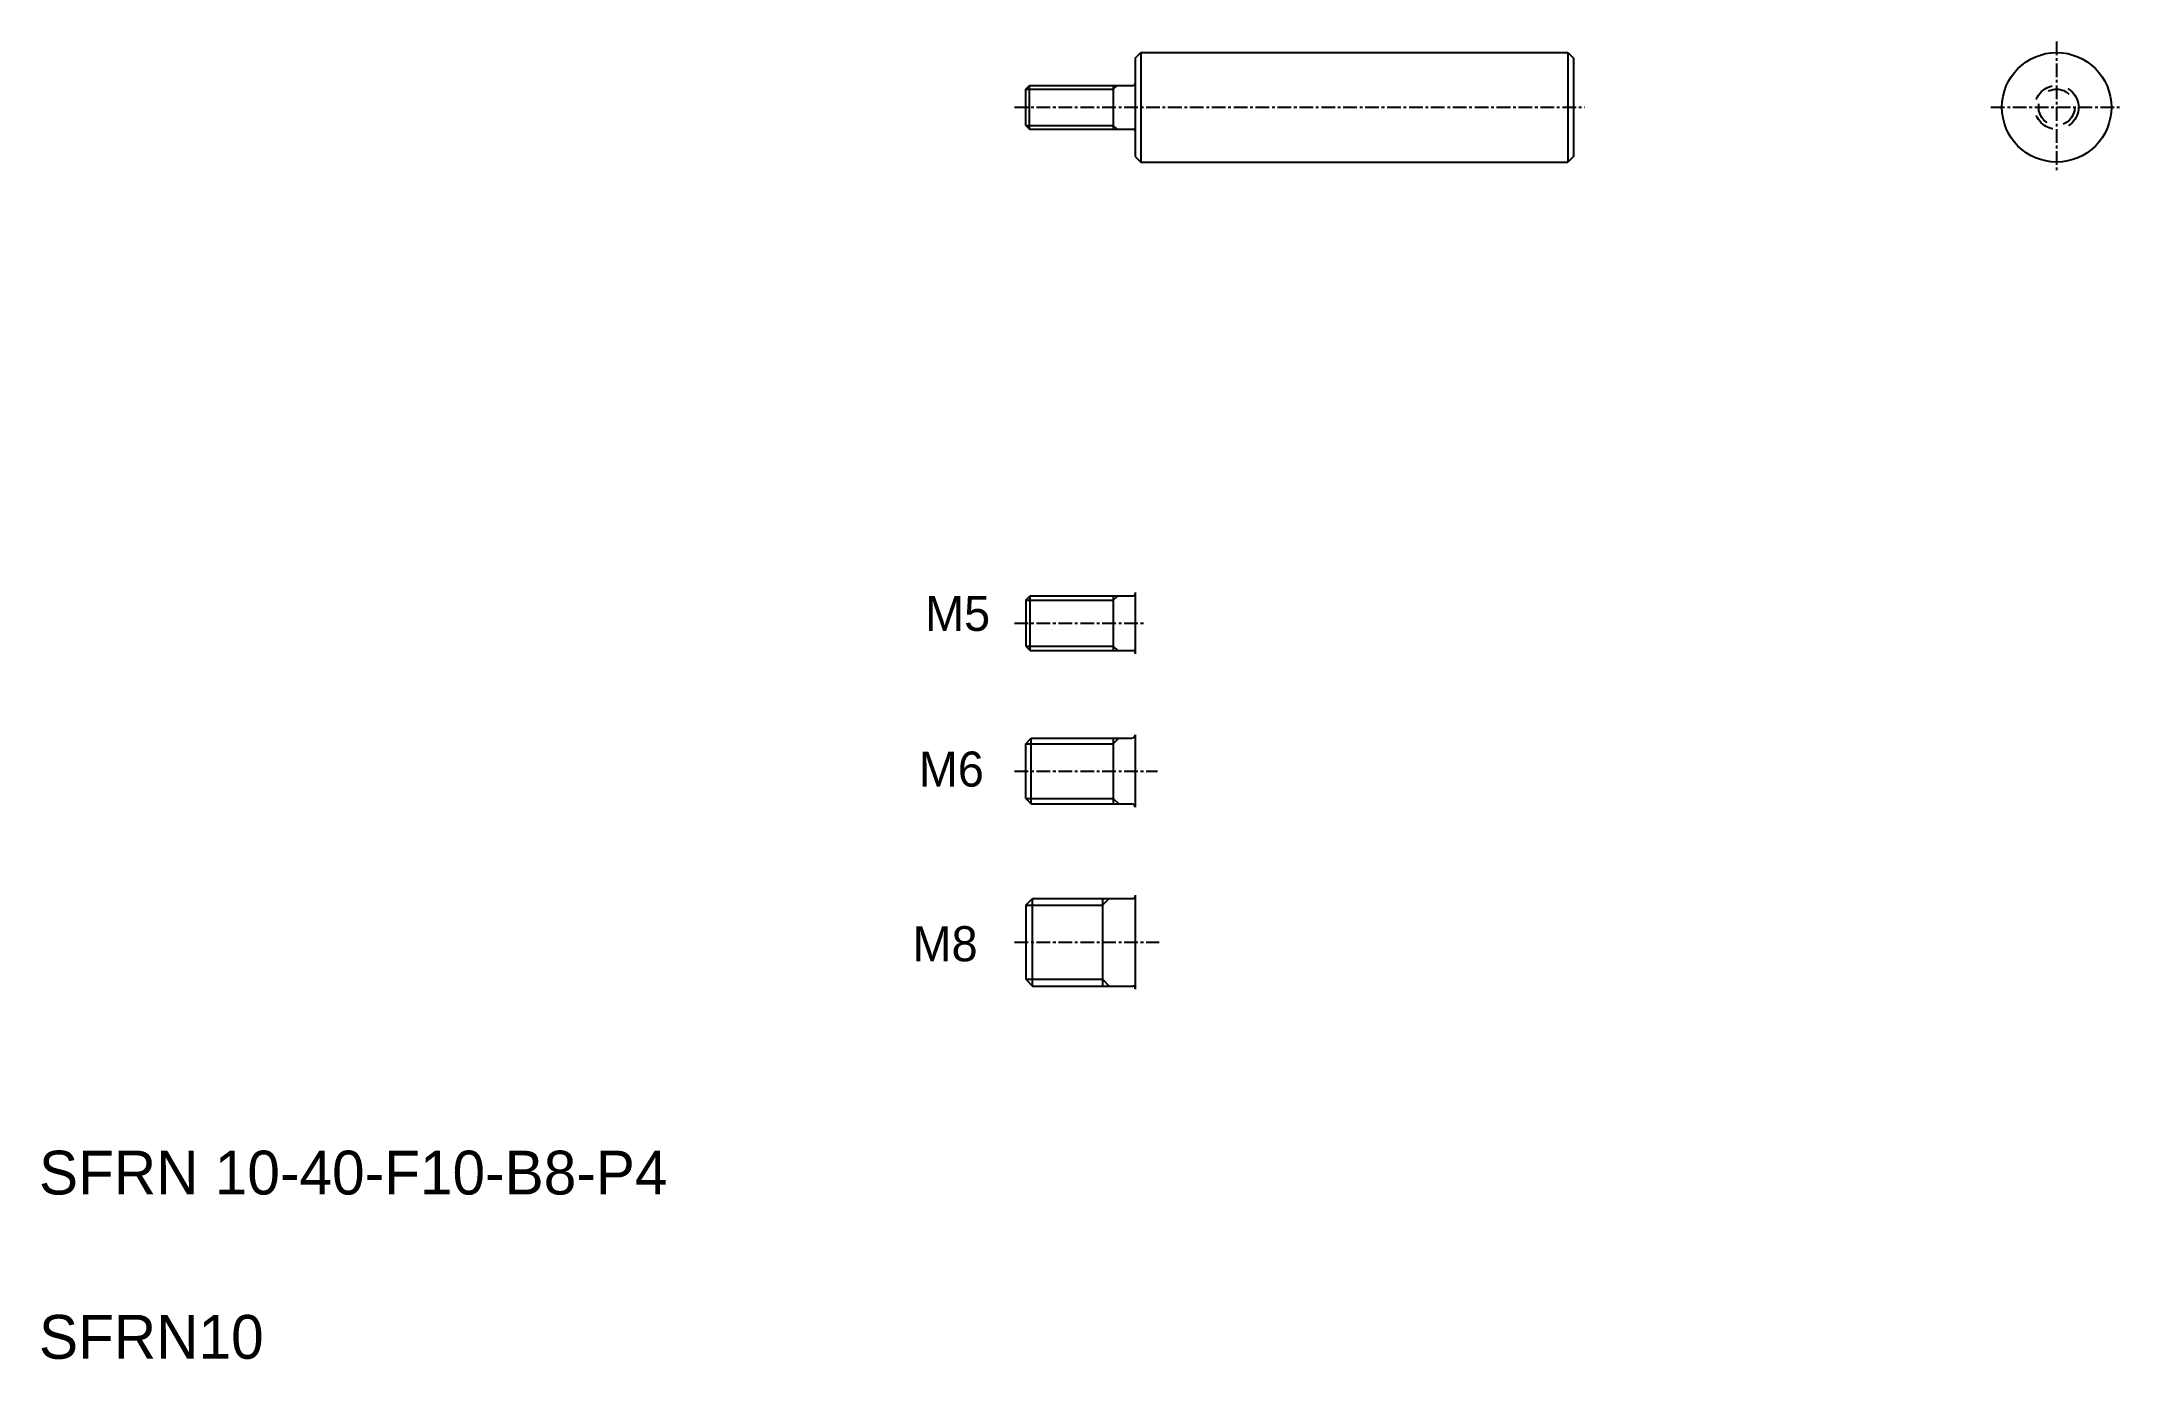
# Model space of a CAD drawing. Extents: x 71 to 260, y 66 to 187.
import ezdxf

# ---------------------------------------------------------------- set-up
doc = ezdxf.new("R2010")
doc.units = 0
doc.linetypes.add('CENTER', pattern=[2, 1.25, -0.25, 0.25, -0.25])
doc.linetypes.add('DASHED', pattern=[3.5, 2, -1.5])
doc.layers.get('0').update_dxf_attribs({"linetype": 'CONTINUOUS'})
doc.layers.add('CENTER', color=1, linetype='CENTER')

msp = doc.modelspace()

# ---------------------------------------------------------------- linework, layer by layer
at = {"color": 7, "linetype": 'CONTINUOUS'}
for p, q in [((170.39, 185.06), (170.89, 185.56)), ((170.39, 185.06), (170.39, 176.06)), ((170.89, 185.56), (209.89, 185.56)), ((170.89, 185.56), (170.89, 175.56)), ((209.89, 185.56), (209.89, 175.56)), ((209.89, 185.56), (210.39, 185.06)), ((210.39, 185.06), (210.39, 176.06)), ((160.39, 182.21), (160.74, 182.56)), ((160.74, 182.56), (170.19, 182.56)), ((160.74, 178.56), (160.74, 182.56)), ((168.39, 182.56), (168.39, 178.56)), ((160.39, 178.91), (160.74, 178.56)), ((160.74, 178.56), (170.19, 178.56)), ((170.39, 176.06), (170.89, 175.56)), ((170.89, 175.56), (209.89, 175.56)), ((210.39, 176.06), (209.89, 175.56)), ((160.39, 135.55), (160.79, 135.95)), ((160.79, 135.95), (170.19, 135.95)), ((160.79, 130.95), (160.79, 135.95)), ((168.39, 135.95), (168.39, 130.95)), ((160.39, 131.35), (160.79, 130.95)), ((160.79, 130.95), (170.19, 130.95)), ((160.39, 122.44), (160.89, 122.94)), ((160.89, 122.94), (170.09, 122.94)), ((160.89, 116.94), (160.89, 122.94)), ((168.39, 122.94), (168.39, 116.94)), ((160.39, 117.44), (160.89, 116.94)), ((160.89, 116.94), (170.09, 116.94)), ((160.39, 107.69), (161.02, 108.31)), ((161.02, 108.31), (170.19, 108.31)), ((161.02, 100.31), (161.02, 108.31)), ((167.39, 108.31), (167.39, 100.31)), ((160.39, 100.94), (161.02, 100.31)), ((161.02, 100.31), (170.19, 100.31))]:
    msp.add_line(p, q, dxfattribs=at)
at = {"color": 3, "linetype": 'CONTINUOUS'}
for p, q in [((168.39, 182.21), (168.74, 182.56)), ((160.39, 182.21), (168.39, 182.21)), ((160.39, 178.91), (168.39, 178.91)), ((168.39, 178.91), (168.74, 178.56)), ((160.39, 135.55), (168.39, 135.55)), ((168.39, 135.55), (168.79, 135.95)), ((160.39, 131.35), (168.39, 131.35)), ((168.39, 131.35), (168.79, 130.95)), ((160.39, 122.44), (168.39, 122.44)), ((168.39, 122.44), (168.89, 122.94)), ((160.39, 117.44), (168.39, 117.44)), ((168.39, 117.44), (168.89, 116.94)), ((167.39, 107.69), (168.02, 108.31)), ((160.39, 107.69), (167.39, 107.69)), ((160.39, 100.94), (167.39, 100.94)), ((167.39, 100.94), (168.02, 100.31))]:
    msp.add_line(p, q, dxfattribs=at)
for p, q in [((210.39, 182.81), (210.39, 182.81)), ((160.39, 178.91), (160.39, 182.21)), ((210.39, 180.56), (210.39, 180.56)), ((160.39, 135.55), (160.39, 131.35)), ((170.39, 136.25), (170.39, 130.65)), ((160.39, 117.44), (160.39, 122.44)), ((170.39, 123.24), (170.39, 116.64)), ((160.39, 107.69), (160.39, 100.94))]:
    msp.add_line(p, q)
at = {"color": 7}
msp.add_line((170.39, 108.61), (170.39, 100.01), dxfattribs=at)
at = {"color": 7, "linetype": 'CONTINUOUS'}
msp.add_circle((254.5, 180.56), 5, dxfattribs=at)
at = {"color": 3, "linetype": 'DASHED'}
for radius in [2, 1.65]:
    msp.add_circle((254.5, 180.56), radius, dxfattribs=at)
at = {"color": 7, "linetype": 'CONTINUOUS'}
for centre, radius, start, end in [((170.19, 182.76), 0.2, 270, 0), ((170.19, 178.36), 0.2, 0, 90), ((170.19, 136.15), 0.2, 270, 0), ((170.19, 130.75), 0.2, 0, 90), ((170.09, 123.24), 0.3, 270, 0), ((170.09, 116.64), 0.3, 0, 90)]:
    msp.add_arc(centre, radius, start, end, dxfattribs=at)
for centre, start, end in [((170.19, 108.51), 270, 0), ((170.19, 100.11), 0, 90)]:
    msp.add_arc(centre, 0.2, start, end)
at = {"layer": 'CENTER', "color": 1, "linetype": 'CENTER'}
for p, q in [((254.5, 186.56), (254.5, 174.56)), ((159.38, 180.56), (211.39, 180.56)), ((248.5, 180.56), (260.5, 180.56)), ((159.38, 133.45), (171.26, 133.45)), ((159.38, 119.94), (172.41, 119.94)), ((159.38, 104.31), (172.56, 104.31))]:
    msp.add_line(p, q, dxfattribs=at)

# ---------------------------------------------------------------- texts
at = {"color": 7, "linetype": 'CONTINUOUS'}
for s, p in [('M5', (151.2, 132.74)), ('M6', (150.63, 118.52)), ('M8', (150.06, 102.57))]:
    msp.add_text(s, height=3.2, dxfattribs=at).set_placement(p)
for s, p in [('SFRN 10-40-F10-B8-P4', (70.32, 81.27)), ('SFRN10', (70.32, 66.27))]:
    msp.add_text(s, height=4).set_placement(p)

doc.saveas('drawing.dxf')
